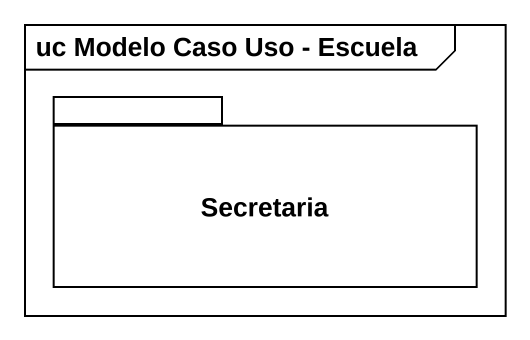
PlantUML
@startuml
mainframe uc Modelo Caso Uso - Escuela
package Secretaria {
}
@enduml
